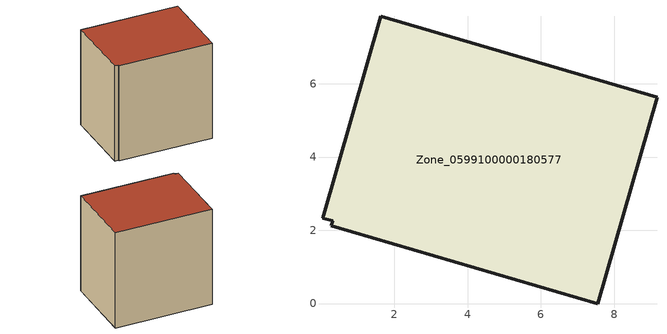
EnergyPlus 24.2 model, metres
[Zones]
Zone_0599100000180577
 floor ground (C_G): 0.31,2.26 0.03,2.33 1.62,7.84 9.17,5.63 7.55,0 0.28,2.13 z3.1
 wall outside (C_F): 7.55,0 9.17,5.63 1.62,7.84 0.03,2.33 0.31,2.26 0.28,2.13 7.55,0 z3.1:11.24
 roof outside (C_R): 0.03,2.33 0.31,2.26 0.28,2.13 7.55,0 9.17,5.63 1.62,7.84 z11.24
[BUILDING]
Pand.0599100000180577: North Axis=0; Terrain=City; Loads Convergence Tolerance Value=0.04; Temperature Convergence Tolerance Value=0.4; Solar Distribution=FullExterior; Maximum Number of Warmup Days=25; Minimum Number of Warmup Days=1
[Site:Location]
Rotterdam.The.Hague.AP_ZH_NLD Design_Conditions: Latitude=51.96; Longitude=4.45; Time Zone=1; Elevation=-4.5
[SITE:GROUNDTEMPERATURE:BUILDINGSURFACE]
18, 18, 18, 18, 18, 18, 18, 18, 18, 18, 18, 18
[MATERIAL] Thermal Absorptance=0.9; Solar Absorptance=0.7; Visible Absorptance=0.7
Name | Roughness | Thickness | Conductivity | Density | Specific Heat
G.TI.1946-1964 | MediumSmooth | 0.15 | 1 | 540 | 1210
F.TI.1946-1964 | Rough | 0.3 | 0.857143 | 1920 | 840
R.TI.1946-1964 | MediumRough | 0.2 | 0.277778 | 1500 | 1000
[CONSTRUCTION]
C_G: G.TI.1946-1964
C_F: F.TI.1946-1964
C_R: R.TI.1946-1964
[ZONE]
Zone_0599100000180577: Type=1; Multiplier=1; Ceiling Height=Autocalculate; Volume=Autocalculate; Floor Area=autocalculate; Part of Total Floor Area=Yes
[ZONEINFILTRATION:DESIGNFLOWRATE]
Infil_Zone_0599100000180577: Zone or ZoneList or Space or SpaceList=Zone_0599100000180577; Schedule=AlwaysOn; Design Flow Rate Calculation Method=Flow/Area; Flow Rate per Floor Area=0.003; Constant Term Coefficient=1; Temperature Term Coefficient=0; Velocity Term Coefficient=0; Velocity Squared Term Coefficient=0
[HVACTEMPLATE:ZONE:IDEALLOADSAIRSYSTEM]
Zone_0599100000180577: Maximum Heating Supply Air Temperature=50; Minimum Cooling Supply Air Temperature=13; Maximum Heating Supply Air Humidity Ratio=0.0156; Minimum Cooling Supply Air Humidity Ratio=0.0077; Heating Limit=NoLimit; Cooling Limit=NoLimit; Dehumidification Control Type=ConstantSensibleHeatRatio; Cooling Sensible Heat Ratio=0.7; Dehumidification Setpoint=60; Humidification Control Type=None; Humidification Setpoint=30; Outdoor Air Method=None; Outdoor Air Flow Rate per Person=0.00944; Outdoor Air Flow Rate per Zone Floor Area=0; Outdoor Air Flow Rate per Zone=0; Demand Controlled Ventilation Type=None; Outdoor Air Economizer Type=NoEconomizer; Heat Recovery Type=None; Sensible Heat Recovery Effectiveness=0.7; Latent Heat Recovery Effectiveness=0.65
[ZONECONTROL:THERMOSTAT]
ThermostatControl_Zone_0599100000180577: Zone or ZoneList=Zone_0599100000180577; Control Type Schedule=DualSetpointControlType; Control 1=Thermostat_Zone_0599100000180577; Temperature Difference Between Cutout And Setpoint=0
[THERMOSTATSETPOINT:DUALSETPOINT]
Thermostat_Zone_0599100000180577: Heating Setpoint Temperature Schedule=HeatingSetpoint_Zone_0599100000180577; Cooling Setpoint Temperature Schedule=CoolingSetpoint_Zone_0599100000180577
[SCHEDULE:COMPACT]
HeatingSetpoint_Zone_0599100000180577: Through: 12/31, For: AllDays, Until: 24:00, 21
CoolingSetpoint_Zone_0599100000180577: Through: 12/31, For: AllDays, Until: 24:00, 24
DualSetpointControlType: Through: 12/31, For: AllDays, Until: 24:00, 4
AlwaysOn: Through: 12/31, For: AllDays, Until: 24:00, 1
